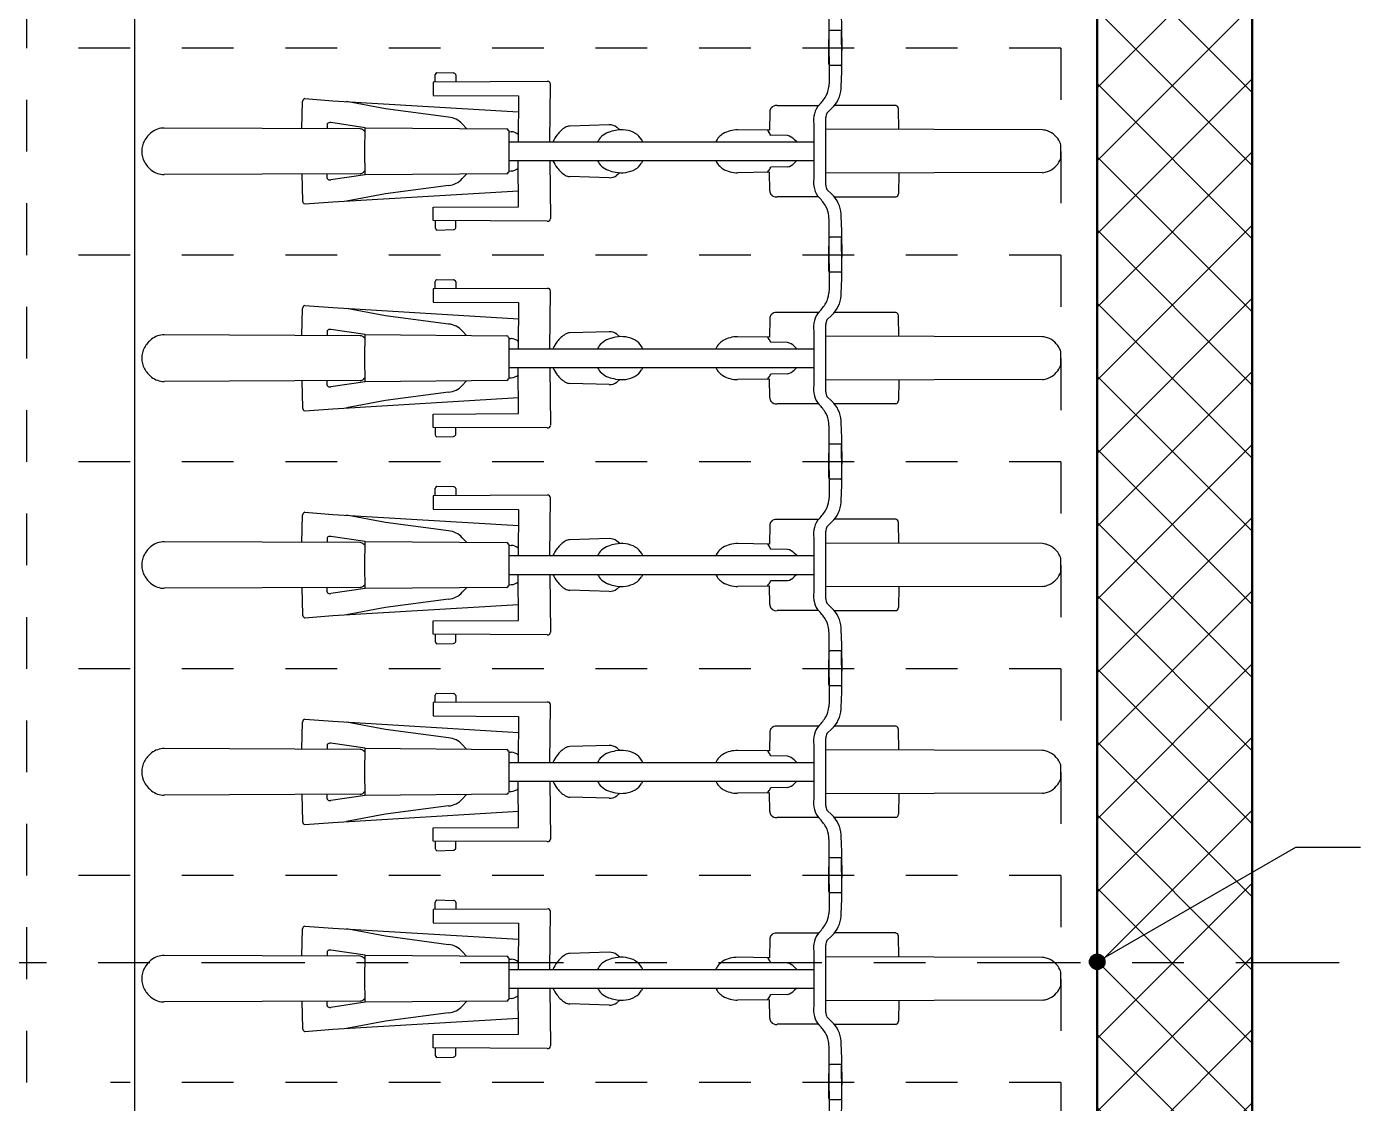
# Model space of a CAD drawing. Header units: metres. Extents: x -86 to 44, y -23 to 39.
# Drawn here: x 23.382 to 25.974, y -13.706 to -11.624 of the extents above; entities that cross this region are included whole.
import ezdxf

# ---------------------------------------------------------------- set-up
doc = ezdxf.new("R2010")
doc.units = ezdxf.units.M
doc.linetypes.add('_Rasterlinie_', pattern=[0.375, 0.2, -0.05, 0.075, -0.05])
doc.linetypes.add('_Verdeckte Linien_', pattern=[0.15, 0.1, -0.05])
for name, color, linetype, lineweight in [('A-____-____-DIMS', 7, 'Continuous', 5), ('A-____-____-DIMS-50', 7, 'Continuous', 5), ('A-DETL-GENF-HDLN', 7, '_Verdeckte Linien_', 9), ('A-DETL-GENF-OTLN', 7, 'Continuous', 9), ('A-WALL-____-MCUT', 7, 'Continuous', 35), ('A-WALL-____-PATT', 7, 'Continuous', 35), ('C-PRKG-____-OTLN', 7, 'Continuous', 9), ('G-____-____-DIMS', 7, 'Continuous', 5), ('S-GRID-____-OTLN', 7, 'Continuous', 5)]:
    doc.layers.add(name, color=color, linetype=linetype, lineweight=lineweight)
doc.styles.add('Arial_1', font='arial.ttf', dxfattribs={"height": 0.1})
doc.dimstyles.new('SUB_Rohbau_fein_7', dxfattribs={"dimscale": 0.3048, "dimtxt": 0.102026, "dimasz": 0.246063, "dimexe": 0.164042, "dimexo": 0.0625, "dimgap": 0.123031, "dimtad": 1, "dimrnd": 0.005, "dimzin": 0, "dimdsep": 46, "dimtxsty": 'Arial_1', "dimblk1": 'OBLIQUE', "dimblk2": 'OBLIQUE', "dimsah": 1, "dimcen": 0.09, "dimazin": 0, "dimtfac": 1, "dimtdec": 4, "dimtix": 1, "dimtmove": 0, "dimatfit": 3, "dimfxl": 0.164042, "dimfxlon": 1, "dimtvp": 1, "dimtfill": 1, "dimtolj": 1, "dimtzin": 0, "dimarcsym": 2})

# ---------------------------------------------------------------- blocks, each defined once
blk = doc.blocks.new('Fahrradstellplatz - Fahrradstellplatz-23804821--01_UG_OK_FFB_AF')
at = {"layer": 'A-DETL-GENF-HDLN', "color": 253, "true_color": 0x999999}
for p, q in [((3.2, 2), (3.6, 2)), ((3.6, 2), (4, 2)), ((3.6, 0), (3.6, 2)), ((3.6, 0), (3.6, 2)), ((4, 2), (4.4, 2)), ((4, 0), (4, 2)), ((4, 0), (4, 2)), ((4.4, 2), (4.8, 2)), ((4.4, 0), (4.4, 2)), ((4.4, 0), (4.4, 2)), ((4.8, 2), (5.2, 2)), ((4.8, 0), (4.8, 2)), ((4.8, 0), (4.8, 2)), ((5.2, 2), (5.6, 2)), ((5.2, 0), (5.2, 2)), ((5.2, 0), (5.2, 2)), ((5.6, 2), (6, 2)), ((5.6, 0), (5.6, 2)), ((5.6, 0), (5.6, 2)), ((3.6, 0), (3.2, 0)), ((4, 0), (3.6, 0)), ((4.4, 0), (4, 0)), ((4.8, 0), (4.4, 0)), ((5.2, 0), (4.8, 0)), ((5.6, 0), (5.2, 0)), ((6, 0), (5.6, 0))]:
    blk.add_line(p, q, dxfattribs=at)
at = {"layer": 'A-DETL-GENF-OTLN', "color": 253, "true_color": 0x999999}
for p, q in [((3.7573, 1.3551), (3.7556, 1.7345)), ((3.8439, 1.3551), (3.8456, 1.7345)), ((4.1573, 1.3551), (4.1556, 1.7345)), ((4.2439, 1.3551), (4.2456, 1.7345)), ((4.5573, 1.3551), (4.5556, 1.7345)), ((4.6439, 1.3551), (4.6456, 1.7345)), ((4.9573, 1.3551), (4.9556, 1.7345)), ((5.0439, 1.3551), (5.0456, 1.7345)), ((5.3573, 1.3551), (5.3556, 1.7345)), ((5.4439, 1.3551), (5.4456, 1.7345)), ((3.6987, 1.4626), (3.7028, 1.408)), ((3.7568, 1.4679), (3.7043, 1.4669)), ((3.8444, 1.4679), (3.8969, 1.4669)), ((3.9025, 1.4626), (3.8984, 1.408)), ((4.0987, 1.4626), (4.1028, 1.408)), ((4.1568, 1.4679), (4.1043, 1.4669)), ((4.2444, 1.4679), (4.2969, 1.4669)), ((4.3025, 1.4626), (4.2984, 1.408)), ((4.4987, 1.4626), (4.5028, 1.408)), ((4.5568, 1.4679), (4.5043, 1.4669)), ((4.6444, 1.4679), (4.6969, 1.4669)), ((4.7025, 1.4626), (4.6984, 1.408)), ((4.8987, 1.4626), (4.9028, 1.408)), ((4.9568, 1.4679), (4.9043, 1.4669)), ((5.0444, 1.4679), (5.0969, 1.4669)), ((5.1025, 1.4626), (5.0984, 1.408)), ((5.2987, 1.4626), (5.3028, 1.408)), ((5.3568, 1.4679), (5.3043, 1.4669)), ((5.4444, 1.4679), (5.4969, 1.4669)), ((5.5025, 1.4626), (5.4984, 1.408)), ((3.7028, 1.408), (3.7243, 1.0493)), ((3.755, 1.3458), (3.7452, 1.4123)), ((3.7486, 1.4194), (3.757, 1.4194)), ((3.8526, 1.4194), (3.8442, 1.4194)), ((3.8462, 1.3458), (3.856, 1.4123)), ((3.8984, 1.408), (3.8769, 1.0493)), ((4.1028, 1.408), (4.1243, 1.0493)), ((4.155, 1.3458), (4.1452, 1.4123)), ((4.1486, 1.4194), (4.157, 1.4194)), ((4.2526, 1.4194), (4.2442, 1.4194)), ((4.2462, 1.3458), (4.256, 1.4123)), ((4.2984, 1.408), (4.2769, 1.0493)), ((4.5028, 1.408), (4.5243, 1.0493)), ((4.555, 1.3458), (4.5452, 1.4123)), ((4.5486, 1.4194), (4.557, 1.4194)), ((4.6526, 1.4194), (4.6442, 1.4194)), ((4.6462, 1.3458), (4.656, 1.4123)), ((4.6984, 1.408), (4.6769, 1.0493)), ((4.9028, 1.408), (4.9243, 1.0493)), ((4.955, 1.3458), (4.9452, 1.4123)), ((4.9486, 1.4194), (4.957, 1.4194)), ((5.0526, 1.4194), (5.0442, 1.4194)), ((5.0462, 1.3458), (5.056, 1.4123)), ((5.0984, 1.408), (5.0769, 1.0493)), ((5.3028, 1.408), (5.3243, 1.0493)), ((5.355, 1.3458), (5.3452, 1.4123)), ((5.3486, 1.4194), (5.357, 1.4194)), ((5.4526, 1.4194), (5.4442, 1.4194)), ((5.4462, 1.3458), (5.456, 1.4123)), ((5.4984, 1.408), (5.4769, 1.0493)), ((3.7186, 1.3065), (3.7044, 1.3816)), ((3.8826, 1.3065), (3.8968, 1.3816)), ((4.1186, 1.3065), (4.1044, 1.3816)), ((4.2826, 1.3065), (4.2968, 1.3816)), ((4.5186, 1.3065), (4.5044, 1.3816)), ((4.6826, 1.3065), (4.6968, 1.3816)), ((4.9186, 1.3065), (4.9044, 1.3816)), ((5.0826, 1.3065), (5.0968, 1.3816)), ((5.3186, 1.3065), (5.3044, 1.3816)), ((5.4826, 1.3065), (5.4968, 1.3816)), ((3.7623, 1.3459), (3.76, 1.3486)), ((3.8389, 1.3459), (3.8411, 1.3486)), ((4.1623, 1.3459), (4.16, 1.3486)), ((4.2389, 1.3459), (4.2411, 1.3486)), ((4.5623, 1.3459), (4.56, 1.3486)), ((4.6389, 1.3459), (4.6411, 1.3486)), ((4.9623, 1.3459), (4.96, 1.3486)), ((5.0389, 1.3459), (5.0411, 1.3486)), ((5.3623, 1.3459), (5.36, 1.3486)), ((5.4389, 1.3459), (5.4411, 1.3486)), ((3.755, 1.3458), (3.8006, 1.3465)), ((3.7573, 1.0716), (3.755, 1.3458)), ((3.8006, 1.3465), (3.8462, 1.3458)), ((3.8462, 1.3458), (3.8439, 1.0716)), ((4.155, 1.3458), (4.2006, 1.3465)), ((4.1573, 1.0716), (4.155, 1.3458)), ((4.2006, 1.3465), (4.2462, 1.3458)), ((4.2462, 1.3458), (4.2439, 1.0716)), ((4.555, 1.3458), (4.6006, 1.3465)), ((4.5573, 1.0716), (4.555, 1.3458)), ((4.6006, 1.3465), (4.6462, 1.3458)), ((4.6462, 1.3458), (4.6439, 1.0716)), ((4.955, 1.3458), (5.0006, 1.3465)), ((4.9573, 1.0716), (4.955, 1.3458)), ((5.0006, 1.3465), (5.0462, 1.3458)), ((5.0462, 1.3458), (5.0439, 1.0716)), ((5.355, 1.3458), (5.4006, 1.3465)), ((5.3573, 1.0716), (5.355, 1.3458)), ((5.4006, 1.3465), (5.4462, 1.3458)), ((5.4462, 1.3458), (5.4439, 1.0716)), ((3.7347, 1.1845), (3.7186, 1.3065)), ((3.8664, 1.1845), (3.8826, 1.3065)), ((4.1347, 1.1845), (4.1186, 1.3065)), ((4.2664, 1.1845), (4.2826, 1.3065)), ((4.5347, 1.1845), (4.5186, 1.3065)), ((4.6664, 1.1845), (4.6826, 1.3065)), ((4.9347, 1.1845), (4.9186, 1.3065)), ((5.0664, 1.1845), (5.0826, 1.3065)), ((5.3347, 1.1845), (5.3186, 1.3065)), ((5.4664, 1.1845), (5.4826, 1.3065)), ((3.6482, 1.2074), (3.6491, 1.1747)), ((3.6666, 1.2102), (3.6523, 1.21)), ((3.6658, 0.9937), (3.6667, 1.2142)), ((3.6667, 1.2142), (3.6925, 1.2142)), ((3.6925, 1.2142), (3.6933, 1.049)), ((3.9087, 1.2142), (3.9079, 1.049)), ((3.9345, 1.2142), (3.9087, 1.2142)), ((3.9354, 0.9937), (3.9345, 1.2142)), ((3.9345, 1.2102), (3.9489, 1.21)), ((3.953, 1.2074), (3.9521, 1.1747)), ((4.0482, 1.2074), (4.0491, 1.1747)), ((4.0666, 1.2102), (4.0523, 1.21)), ((4.0658, 0.9937), (4.0667, 1.2142)), ((4.0667, 1.2142), (4.0925, 1.2142)), ((4.0925, 1.2142), (4.0933, 1.049)), ((4.3087, 1.2142), (4.3079, 1.049)), ((4.3345, 1.2142), (4.3087, 1.2142)), ((4.3354, 0.9937), (4.3345, 1.2142)), ((4.3345, 1.2102), (4.3489, 1.21)), ((4.353, 1.2074), (4.3521, 1.1747)), ((4.4482, 1.2074), (4.4491, 1.1747)), ((4.4666, 1.2102), (4.4523, 1.21)), ((4.4658, 0.9937), (4.4667, 1.2142)), ((4.4667, 1.2142), (4.4925, 1.2142)), ((4.4925, 1.2142), (4.4933, 1.049)), ((4.7087, 1.2142), (4.7079, 1.049)), ((4.7345, 1.2142), (4.7087, 1.2142)), ((4.7354, 0.9937), (4.7345, 1.2142)), ((4.7345, 1.2102), (4.7489, 1.21)), ((4.753, 1.2074), (4.7521, 1.1747)), ((4.8482, 1.2074), (4.8491, 1.1747)), ((4.8666, 1.2102), (4.8523, 1.21)), ((4.8658, 0.9937), (4.8667, 1.2142)), ((4.8667, 1.2142), (4.8925, 1.2142)), ((4.8925, 1.2142), (4.8933, 1.049)), ((5.1087, 1.2142), (5.1079, 1.049)), ((5.1345, 1.2142), (5.1087, 1.2142)), ((5.1354, 0.9937), (5.1345, 1.2142)), ((5.1345, 1.2102), (5.1489, 1.21)), ((5.153, 1.2074), (5.1521, 1.1747)), ((5.2482, 1.2074), (5.2491, 1.1747)), ((5.2666, 1.2102), (5.2523, 1.21)), ((5.2658, 0.9937), (5.2667, 1.2142)), ((5.2667, 1.2142), (5.2925, 1.2142)), ((5.2925, 1.2142), (5.2933, 1.049)), ((5.5087, 1.2142), (5.5079, 1.049)), ((5.5345, 1.2142), (5.5087, 1.2142)), ((5.5354, 0.9937), (5.5345, 1.2142)), ((5.5345, 1.2102), (5.5489, 1.21)), ((5.553, 1.2074), (5.5521, 1.1747)), ((3.6529, 1.1705), (3.6665, 1.1702)), ((3.9483, 1.1705), (3.9347, 1.1702)), ((4.0529, 1.1705), (4.0665, 1.1702)), ((4.3483, 1.1705), (4.3347, 1.1702)), ((4.4529, 1.1705), (4.4665, 1.1702)), ((4.7483, 1.1705), (4.7347, 1.1702)), ((4.8529, 1.1705), (4.8665, 1.1702)), ((5.1483, 1.1705), (5.1347, 1.1702)), ((5.2529, 1.1705), (5.2665, 1.1702)), ((5.5483, 1.1705), (5.5347, 1.1702)), ((3.7567, 1.1498), (3.7478, 1.1579)), ((3.8445, 1.1498), (3.8534, 1.1579)), ((4.1567, 1.1498), (4.1478, 1.1579)), ((4.2445, 1.1498), (4.2534, 1.1579)), ((4.5567, 1.1498), (4.5478, 1.1579)), ((4.6445, 1.1498), (4.6534, 1.1579)), ((4.9567, 1.1498), (4.9478, 1.1579)), ((5.0445, 1.1498), (5.0534, 1.1579)), ((5.3567, 1.1498), (5.3478, 1.1579)), ((5.4445, 1.1498), (5.4534, 1.1579)), ((3.7604, 1.0681), (3.7621, 1.0675)), ((3.7621, 1.0675), (3.8006, 1.0674)), ((3.7624, 1.0675), (3.7627, 1.0634)), ((3.7825, 1.0675), (3.7825, 0.478)), ((3.8006, 1.0674), (3.8391, 1.0675)), ((3.8187, 1.0675), (3.8187, 0.478)), ((3.8387, 1.0675), (3.8385, 1.0634)), ((3.8391, 1.0675), (3.8408, 1.0681)), ((4.1604, 1.0681), (4.1621, 1.0675)), ((4.1621, 1.0675), (4.2006, 1.0674)), ((4.1624, 1.0675), (4.1627, 1.0634)), ((4.1825, 1.0675), (4.1825, 0.478)), ((4.2006, 1.0674), (4.2391, 1.0675)), ((4.2187, 1.0675), (4.2187, 0.478)), ((4.2387, 1.0675), (4.2385, 1.0634)), ((4.2391, 1.0675), (4.2408, 1.0681)), ((4.5604, 1.0681), (4.5621, 1.0675)), ((4.5621, 1.0675), (4.6006, 1.0674)), ((4.5624, 1.0675), (4.5627, 1.0634)), ((4.5825, 1.0675), (4.5825, 0.478)), ((4.6006, 1.0674), (4.6391, 1.0675)), ((4.6187, 1.0675), (4.6187, 0.478)), ((4.6387, 1.0675), (4.6385, 1.0634)), ((4.6391, 1.0675), (4.6408, 1.0681)), ((4.9604, 1.0681), (4.9621, 1.0675)), ((4.9621, 1.0675), (5.0006, 1.0674)), ((4.9624, 1.0675), (4.9627, 1.0634)), ((4.9825, 1.0675), (4.9825, 0.478)), ((5.0006, 1.0674), (5.0391, 1.0675)), ((5.0187, 1.0675), (5.0187, 0.478)), ((5.0387, 1.0675), (5.0385, 1.0634)), ((5.0391, 1.0675), (5.0408, 1.0681)), ((5.3604, 1.0681), (5.3621, 1.0675)), ((5.3621, 1.0675), (5.4006, 1.0674)), ((5.3624, 1.0675), (5.3627, 1.0634)), ((5.3825, 1.0675), (5.3825, 0.478)), ((5.4006, 1.0674), (5.4391, 1.0675)), ((5.4187, 1.0675), (5.4187, 0.478)), ((5.4387, 1.0675), (5.4385, 1.0634)), ((5.4391, 1.0675), (5.4408, 1.0681)), ((3.6933, 1.049), (3.7825, 1.0497)), ((3.9079, 1.049), (3.8187, 1.0497)), ((4.0933, 1.049), (4.1825, 1.0497)), ((4.3079, 1.049), (4.2187, 1.0497)), ((4.4933, 1.049), (4.5825, 1.0497)), ((4.7079, 1.049), (4.6187, 1.0497)), ((4.8933, 1.049), (4.9825, 1.0497)), ((5.1079, 1.049), (5.0187, 1.0497)), ((5.2933, 1.049), (5.3825, 1.0497)), ((5.5079, 1.049), (5.4187, 1.0497)), ((3.7825, 0.9883), (3.6707, 0.9872)), ((3.8187, 0.9883), (3.9305, 0.9872)), ((4.1825, 0.9883), (4.0707, 0.9872)), ((4.2187, 0.9883), (4.3305, 0.9872)), ((4.5825, 0.9883), (4.4707, 0.9872)), ((4.6187, 0.9883), (4.7305, 0.9872)), ((4.9825, 0.9883), (4.8707, 0.9872)), ((5.0187, 0.9883), (5.1305, 0.9872)), ((5.3825, 0.9883), (5.2707, 0.9872)), ((5.4187, 0.9883), (5.5305, 0.9872)), ((3.7495, 0.8735), (3.7517, 0.95)), ((3.8517, 0.8735), (3.8495, 0.95)), ((4.1495, 0.8735), (4.1517, 0.95)), ((4.2517, 0.8735), (4.2495, 0.95)), ((4.5495, 0.8735), (4.5517, 0.95)), ((4.6517, 0.8735), (4.6495, 0.95)), ((4.9495, 0.8735), (4.9517, 0.95)), ((5.0517, 0.8735), (5.0495, 0.95)), ((5.3495, 0.8735), (5.3517, 0.95)), ((5.4517, 0.8735), (5.4495, 0.95)), ((3.7591, 0.8532), (3.7542, 0.8592)), ((3.8421, 0.8532), (3.847, 0.8592)), ((4.1591, 0.8532), (4.1542, 0.8592)), ((4.2421, 0.8532), (4.247, 0.8592)), ((4.5591, 0.8532), (4.5542, 0.8592)), ((4.6421, 0.8532), (4.647, 0.8592)), ((4.9591, 0.8532), (4.9542, 0.8592)), ((5.0421, 0.8532), (5.047, 0.8592)), ((5.3591, 0.8532), (5.3542, 0.8592)), ((5.4421, 0.8532), (5.447, 0.8592)), ((3.7825, 0.809), (3.7779, 0.8114)), ((3.8187, 0.809), (3.8233, 0.8114)), ((4.1825, 0.809), (4.1779, 0.8114)), ((4.2187, 0.809), (4.2233, 0.8114)), ((4.5825, 0.809), (4.5779, 0.8114)), ((4.6187, 0.809), (4.6233, 0.8114)), ((4.9825, 0.809), (4.9779, 0.8114)), ((5.0187, 0.809), (5.0233, 0.8114)), ((5.3825, 0.809), (5.3779, 0.8114)), ((5.4187, 0.809), (5.4233, 0.8114)), ((3.76, 0.564), (3.7592, 0.6253)), ((3.8412, 0.564), (3.842, 0.6253)), ((4.16, 0.564), (4.1592, 0.6253)), ((4.2412, 0.564), (4.242, 0.6253)), ((4.56, 0.564), (4.5592, 0.6253)), ((4.6412, 0.564), (4.642, 0.6253)), ((4.96, 0.564), (4.9592, 0.6253)), ((5.0412, 0.564), (5.042, 0.6253)), ((5.36, 0.564), (5.3592, 0.6253)), ((5.4412, 0.564), (5.442, 0.6253)), ((3.7124, 0.469), (3.7124, 0.5492)), ((3.7242, 0.5633), (3.76, 0.564)), ((3.7599, 0.5677), (3.7626, 0.5655)), ((3.7703, 0.5287), (3.7697, 0.5614)), ((3.8309, 0.5287), (3.8315, 0.5614)), ((3.8413, 0.5677), (3.8386, 0.5655)), ((3.877, 0.5633), (3.8412, 0.564)), ((3.8888, 0.469), (3.8888, 0.5492)), ((4.1124, 0.469), (4.1124, 0.5492)), ((4.1242, 0.5633), (4.16, 0.564)), ((4.1599, 0.5677), (4.1626, 0.5655)), ((4.1703, 0.5287), (4.1697, 0.5614)), ((4.2309, 0.5287), (4.2315, 0.5614)), ((4.2413, 0.5677), (4.2386, 0.5655)), ((4.277, 0.5633), (4.2412, 0.564)), ((4.2888, 0.469), (4.2888, 0.5492)), ((4.5124, 0.469), (4.5124, 0.5492)), ((4.5242, 0.5633), (4.56, 0.564)), ((4.5599, 0.5677), (4.5626, 0.5655)), ((4.5703, 0.5287), (4.5697, 0.5614)), ((4.6309, 0.5287), (4.6315, 0.5614)), ((4.6413, 0.5677), (4.6386, 0.5655)), ((4.677, 0.5633), (4.6412, 0.564)), ((4.6888, 0.469), (4.6888, 0.5492)), ((4.9124, 0.469), (4.9124, 0.5492)), ((4.9242, 0.5633), (4.96, 0.564)), ((4.9599, 0.5677), (4.9626, 0.5655)), ((4.9703, 0.5287), (4.9697, 0.5614)), ((5.0309, 0.5287), (5.0315, 0.5614)), ((5.0413, 0.5677), (5.0386, 0.5655)), ((5.077, 0.5633), (5.0412, 0.564)), ((5.0888, 0.469), (5.0888, 0.5492)), ((5.3124, 0.469), (5.3124, 0.5492)), ((5.3242, 0.5633), (5.36, 0.564)), ((5.3599, 0.5677), (5.3626, 0.5655)), ((5.3703, 0.5287), (5.3697, 0.5614)), ((5.4309, 0.5287), (5.4315, 0.5614)), ((5.4413, 0.5677), (5.4386, 0.5655)), ((5.477, 0.5633), (5.4412, 0.564)), ((5.4888, 0.469), (5.4888, 0.5492)), ((3.7825, 0.5111), (3.7776, 0.516)), ((3.8187, 0.5111), (3.8236, 0.516)), ((4.1825, 0.5111), (4.1776, 0.516)), ((4.2187, 0.5111), (4.2236, 0.516)), ((4.5825, 0.5111), (4.5776, 0.516)), ((4.6187, 0.5111), (4.6236, 0.516)), ((4.9825, 0.5111), (4.9776, 0.516)), ((5.0187, 0.5111), (5.0236, 0.516)), ((5.3825, 0.5111), (5.3776, 0.516)), ((5.4187, 0.5111), (5.4236, 0.516)), ((3.8006, 0.4779), (3.7482, 0.4781)), ((3.853, 0.4781), (3.8006, 0.4779)), ((4.2006, 0.4779), (4.1482, 0.4781)), ((4.253, 0.4781), (4.2006, 0.4779)), ((4.6006, 0.4779), (4.5482, 0.4781)), ((4.653, 0.4781), (4.6006, 0.4779)), ((5.0006, 0.4779), (4.9482, 0.4781)), ((5.053, 0.4781), (5.0006, 0.4779)), ((5.4006, 0.4779), (5.3482, 0.4781)), ((5.453, 0.4781), (5.4006, 0.4779)), ((3.6317, 0.4488), (3.5358, 0.4486)), ((3.5667, 0.4263), (3.5667, 0.4463)), ((3.5695, 0.4488), (3.6654, 0.4486)), ((3.6345, 0.4263), (3.6345, 0.4463)), ((3.6654, 0.4486), (3.6751, 0.4491)), ((3.7266, 0.4527), (3.7174, 0.443)), ((3.7354, 0.4549), (3.8006, 0.4547)), ((3.7593, 0.0357), (3.7581, 0.4548)), ((3.8006, 0.4547), (3.8658, 0.4549)), ((3.8419, 0.0357), (3.8431, 0.4548)), ((3.8746, 0.4527), (3.8838, 0.443)), ((3.9358, 0.4486), (3.9261, 0.4491)), ((4.0317, 0.4488), (3.9358, 0.4486)), ((3.9667, 0.4263), (3.9667, 0.4463)), ((3.9695, 0.4488), (4.0654, 0.4486)), ((4.0345, 0.4263), (4.0345, 0.4463)), ((4.0654, 0.4486), (4.0751, 0.4491)), ((4.1266, 0.4527), (4.1174, 0.443)), ((4.1354, 0.4549), (4.2006, 0.4547)), ((4.1593, 0.0357), (4.1581, 0.4548)), ((4.2006, 0.4547), (4.2658, 0.4549)), ((4.2419, 0.0357), (4.2431, 0.4548)), ((4.2746, 0.4527), (4.2838, 0.443)), ((4.3358, 0.4486), (4.3261, 0.4491)), ((4.4317, 0.4488), (4.3358, 0.4486)), ((4.3667, 0.4263), (4.3667, 0.4463)), ((4.3695, 0.4488), (4.4654, 0.4486)), ((4.4345, 0.4263), (4.4345, 0.4463)), ((4.4654, 0.4486), (4.4751, 0.4491)), ((4.5266, 0.4527), (4.5174, 0.443)), ((4.5354, 0.4549), (4.6006, 0.4547)), ((4.5593, 0.0357), (4.5581, 0.4548)), ((4.6006, 0.4547), (4.6658, 0.4549)), ((4.6419, 0.0357), (4.6431, 0.4548)), ((4.6746, 0.4527), (4.6838, 0.443)), ((4.7358, 0.4486), (4.7261, 0.4491)), ((4.8317, 0.4488), (4.7358, 0.4486)), ((4.7667, 0.4263), (4.7667, 0.4463)), ((4.7695, 0.4488), (4.8654, 0.4486)), ((4.8345, 0.4263), (4.8345, 0.4463)), ((4.8654, 0.4486), (4.8751, 0.4491)), ((4.9266, 0.4527), (4.9174, 0.443)), ((4.9354, 0.4549), (5.0006, 0.4547)), ((4.9593, 0.0357), (4.9581, 0.4548)), ((5.0006, 0.4547), (5.0658, 0.4549)), ((5.0419, 0.0357), (5.0431, 0.4548)), ((5.0746, 0.4527), (5.0838, 0.443)), ((5.1358, 0.4486), (5.1261, 0.4491)), ((5.2317, 0.4488), (5.1358, 0.4486)), ((5.1667, 0.4263), (5.1667, 0.4463)), ((5.1695, 0.4488), (5.2654, 0.4486)), ((5.2345, 0.4263), (5.2345, 0.4463)), ((5.2654, 0.4486), (5.2751, 0.4491)), ((5.3266, 0.4527), (5.3174, 0.443)), ((5.3354, 0.4549), (5.4006, 0.4547)), ((5.3593, 0.0357), (5.3581, 0.4548)), ((5.4006, 0.4547), (5.4658, 0.4549)), ((5.4419, 0.0357), (5.4431, 0.4548)), ((5.4746, 0.4527), (5.4838, 0.443)), ((5.5358, 0.4486), (5.5261, 0.4491)), ((5.6317, 0.4488), (5.5358, 0.4486)), ((5.5667, 0.4263), (5.5667, 0.4463)), ((5.5695, 0.4488), (5.6654, 0.4486)), ((5.6345, 0.4263), (5.6345, 0.4463)), ((3.6202, 0.4238), (3.5698, 0.4242)), ((3.581, 0.4238), (3.6314, 0.4242)), ((3.7122, 0.3193), (3.7122, 0.4382)), ((3.889, 0.3193), (3.889, 0.4382)), ((4.0202, 0.4238), (3.9698, 0.4242)), ((3.981, 0.4238), (4.0314, 0.4242)), ((4.1122, 0.3193), (4.1122, 0.4382)), ((4.289, 0.3193), (4.289, 0.4382)), ((4.4202, 0.4238), (4.3698, 0.4242)), ((4.381, 0.4238), (4.4314, 0.4242)), ((4.5122, 0.3193), (4.5122, 0.4382)), ((4.689, 0.3193), (4.689, 0.4382)), ((4.8202, 0.4238), (4.7698, 0.4242)), ((4.781, 0.4238), (4.8314, 0.4242)), ((4.9122, 0.3193), (4.9122, 0.4382)), ((5.089, 0.3193), (5.089, 0.4382)), ((5.2202, 0.4238), (5.1698, 0.4242)), ((5.181, 0.4238), (5.2314, 0.4242)), ((5.3122, 0.3193), (5.3122, 0.4382)), ((5.489, 0.3193), (5.489, 0.4382)), ((5.6202, 0.4238), (5.5698, 0.4242)), ((5.581, 0.4238), (5.6314, 0.4242)), ((3.7585, 0.3133), (3.7186, 0.3144)), ((3.8427, 0.3133), (3.8826, 0.3144)), ((4.1585, 0.3133), (4.1186, 0.3144)), ((4.2427, 0.3133), (4.2826, 0.3144)), ((4.5585, 0.3133), (4.5186, 0.3144)), ((4.6427, 0.3133), (4.6826, 0.3144)), ((4.9585, 0.3133), (4.9186, 0.3144)), ((5.0427, 0.3133), (5.0826, 0.3144)), ((5.3585, 0.3133), (5.3186, 0.3144)), ((5.4427, 0.3133), (5.4826, 0.3144)), ((3.7931, 0), (3.8006, 0)), ((3.8006, 0), (3.8081, 0)), ((4.1931, 0), (4.2006, 0)), ((4.2006, 0), (4.2081, 0)), ((4.5931, 0), (4.6006, 0)), ((4.6006, 0), (4.6081, 0)), ((4.9931, 0), (5.0006, 0)), ((5.0006, 0), (5.0081, 0)), ((5.3931, 0), (5.4006, 0)), ((5.4006, 0), (5.4081, 0))]:
    blk.add_line(p, q, dxfattribs=at)
for centre, radius, start, end in [((3.8058, 1.7256), 0.0534, 118.8234, 141.5969), ((3.8007, 1.7348), 0.0429, 90.2027, 118.8234), ((3.8004, 1.7348), 0.0429, 61.1766, 89.7973), ((3.7954, 1.7256), 0.0534, 38.4031, 61.1766), ((4.2058, 1.7256), 0.0534, 118.8234, 141.5969), ((4.2007, 1.7348), 0.0429, 90.2027, 118.8234), ((4.2004, 1.7348), 0.0429, 61.1766, 89.7973), ((4.1954, 1.7256), 0.0534, 38.4031, 61.1766), ((4.6058, 1.7256), 0.0534, 118.8234, 141.5969), ((4.6007, 1.7348), 0.0429, 90.2027, 118.8234), ((4.6004, 1.7348), 0.0429, 61.1766, 89.7973), ((4.5954, 1.7256), 0.0534, 38.4031, 61.1766), ((5.0058, 1.7256), 0.0534, 118.8234, 141.5969), ((5.0007, 1.7348), 0.0429, 90.2027, 118.8234), ((5.0004, 1.7348), 0.0429, 61.1766, 89.7973), ((4.9954, 1.7256), 0.0534, 38.4031, 61.1766), ((5.4058, 1.7256), 0.0534, 118.8234, 141.5969), ((5.4007, 1.7348), 0.0429, 90.2027, 118.8234), ((5.4004, 1.7348), 0.0429, 61.1766, 89.7973), ((5.3954, 1.7256), 0.0534, 38.4031, 61.1766), ((3.7944, 1.7346), 0.0388, 141.5969, 180.2571), ((3.8068, 1.7346), 0.0388, 359.7429, 38.4031), ((4.1944, 1.7346), 0.0388, 141.5969, 180.2571), ((4.2068, 1.7346), 0.0388, 359.7429, 38.4031), ((4.5944, 1.7346), 0.0388, 141.5969, 180.2571), ((4.6068, 1.7346), 0.0388, 359.7429, 38.4031), ((4.9944, 1.7346), 0.0388, 141.5969, 180.2571), ((5.0068, 1.7346), 0.0388, 359.7429, 38.4031), ((5.3944, 1.7346), 0.0388, 141.5969, 180.2571), ((5.4068, 1.7346), 0.0388, 359.7429, 38.4031), ((3.7045, 1.4608), 0.00606, 91.0937, 163.2001), ((3.8967, 1.4608), 0.00606, 16.7999, 88.9063), ((4.1045, 1.4608), 0.00606, 91.0937, 163.2001), ((4.2967, 1.4608), 0.00606, 16.7999, 88.9063), ((4.5045, 1.4608), 0.00606, 91.0937, 163.2001), ((4.6967, 1.4608), 0.00606, 16.7999, 88.9063), ((4.9045, 1.4608), 0.00606, 91.0937, 163.2001), ((5.0967, 1.4608), 0.00606, 16.7999, 88.9063), ((5.3045, 1.4608), 0.00606, 91.0937, 163.2001), ((5.4967, 1.4608), 0.00606, 16.7999, 88.9063), ((3.7532, 1.4134), 0.00806, 139.5195, 188.3681), ((3.7486, 1.4174), 0.00199, 89.2163, 139.5195), ((3.8526, 1.4174), 0.00199, 40.4805, 90.7837), ((3.848, 1.4134), 0.00806, 351.6319, 40.4805), ((4.1532, 1.4134), 0.00806, 139.5195, 188.3681), ((4.1486, 1.4174), 0.00199, 89.2163, 139.5195), ((4.2526, 1.4174), 0.00199, 40.4805, 90.7837), ((4.248, 1.4134), 0.00806, 351.6319, 40.4805), ((4.5532, 1.4134), 0.00806, 139.5195, 188.3681), ((4.5486, 1.4174), 0.00199, 89.2163, 139.5195), ((4.6526, 1.4174), 0.00199, 40.4805, 90.7837), ((4.648, 1.4134), 0.00806, 351.6319, 40.4805), ((4.9532, 1.4134), 0.00806, 139.5195, 188.3681), ((4.9486, 1.4174), 0.00199, 89.2163, 139.5195), ((5.0526, 1.4174), 0.00199, 40.4805, 90.7837), ((5.048, 1.4134), 0.00806, 351.6319, 40.4805), ((5.3532, 1.4134), 0.00806, 139.5195, 188.3681), ((5.3486, 1.4174), 0.00199, 89.2163, 139.5195), ((5.4526, 1.4174), 0.00199, 40.4805, 90.7837), ((5.448, 1.4134), 0.00806, 351.6319, 40.4805), ((3.7689, 1.3562), 0.0117, 185.1134, 220.3907), ((3.8323, 1.3562), 0.0117, 319.6093, 354.8866), ((4.1689, 1.3562), 0.0117, 185.1134, 220.3907), ((4.2323, 1.3562), 0.0117, 319.6093, 354.8866), ((4.5689, 1.3562), 0.0117, 185.1134, 220.3907), ((4.6323, 1.3562), 0.0117, 319.6093, 354.8866), ((4.9689, 1.3562), 0.0117, 185.1134, 220.3907), ((5.0323, 1.3562), 0.0117, 319.6093, 354.8866), ((5.3689, 1.3562), 0.0117, 185.1134, 220.3907), ((5.4323, 1.3562), 0.0117, 319.6093, 354.8866), ((3.6524, 1.2054), 0.00464, 90.4692, 154.4859), ((3.9488, 1.2054), 0.00464, 25.5141, 89.5308), ((4.0524, 1.2054), 0.00464, 90.4692, 154.4859), ((4.3488, 1.2054), 0.00464, 25.5141, 89.5308), ((4.4524, 1.2054), 0.00464, 90.4692, 154.4859), ((4.7488, 1.2054), 0.00464, 25.5141, 89.5308), ((4.8524, 1.2054), 0.00464, 90.4692, 154.4859), ((5.1488, 1.2054), 0.00464, 25.5141, 89.5308), ((5.2524, 1.2054), 0.00464, 90.4692, 154.4859), ((5.5488, 1.2054), 0.00464, 25.5141, 89.5308), ((3.6535, 1.1749), 0.00438, 181.6744, 261.5061), ((3.7758, 1.1882), 0.0413, 185.2207, 227.2443), ((3.8254, 1.1882), 0.0413, 312.7557, 354.7793), ((3.9477, 1.1749), 0.00438, 278.4939, 358.3256), ((4.0535, 1.1749), 0.00438, 181.6744, 261.5061), ((4.1758, 1.1882), 0.0413, 185.2207, 227.2443), ((4.2254, 1.1882), 0.0413, 312.7557, 354.7793), ((4.3477, 1.1749), 0.00438, 278.4939, 358.3256), ((4.4535, 1.1749), 0.00438, 181.6744, 261.5061), ((4.5758, 1.1882), 0.0413, 185.2207, 227.2443), ((4.6254, 1.1882), 0.0413, 312.7557, 354.7793), ((4.7477, 1.1749), 0.00438, 278.4939, 358.3256), ((4.8535, 1.1749), 0.00438, 181.6744, 261.5061), ((4.9758, 1.1882), 0.0413, 185.2207, 227.2443), ((5.0254, 1.1882), 0.0413, 312.7557, 354.7793), ((5.1477, 1.1749), 0.00438, 278.4939, 358.3256), ((5.2535, 1.1749), 0.00438, 181.6744, 261.5061), ((5.3758, 1.1882), 0.0413, 185.2207, 227.2443), ((5.4254, 1.1882), 0.0413, 312.7557, 354.7793), ((5.5477, 1.1749), 0.00438, 278.4939, 358.3256), ((3.762, 1.0727), 0.00483, 193.2596, 250.1257), ((3.7854, 1.0646), 0.0228, 183.0499, 221.2324), ((3.8158, 1.0646), 0.0228, 318.7676, 356.9501), ((3.8392, 1.0727), 0.00483, 289.8743, 346.7404), ((4.162, 1.0727), 0.00483, 193.2596, 250.1257), ((4.1854, 1.0646), 0.0228, 183.0499, 221.2324), ((4.2158, 1.0646), 0.0228, 318.7676, 356.9501), ((4.2392, 1.0727), 0.00483, 289.8743, 346.7404), ((4.562, 1.0727), 0.00483, 193.2596, 250.1257), ((4.5854, 1.0646), 0.0228, 183.0499, 221.2324), ((4.6158, 1.0646), 0.0228, 318.7676, 356.9501), ((4.6392, 1.0727), 0.00483, 289.8743, 346.7404), ((4.962, 1.0727), 0.00483, 193.2596, 250.1257), ((4.9854, 1.0646), 0.0228, 183.0499, 221.2324), ((5.0158, 1.0646), 0.0228, 318.7676, 356.9501), ((5.0392, 1.0727), 0.00483, 289.8743, 346.7404), ((5.362, 1.0727), 0.00483, 193.2596, 250.1257), ((5.3854, 1.0646), 0.0228, 183.0499, 221.2324), ((5.4158, 1.0646), 0.0228, 318.7676, 356.9501), ((5.4392, 1.0727), 0.00483, 289.8743, 346.7404), ((3.6706, 0.9923), 0.00508, 164.2179, 270.5532), ((3.9305, 0.9923), 0.00508, 269.4468, 15.7821), ((4.0706, 0.9923), 0.00508, 164.2179, 270.5532), ((4.3305, 0.9923), 0.00508, 269.4468, 15.7821), ((4.4706, 0.9923), 0.00508, 164.2179, 270.5532), ((4.7305, 0.9923), 0.00508, 269.4468, 15.7821), ((4.8706, 0.9923), 0.00508, 164.2179, 270.5532), ((5.1305, 0.9923), 0.00508, 269.4468, 15.7821), ((5.2706, 0.9923), 0.00508, 164.2179, 270.5532), ((5.5305, 0.9923), 0.00508, 269.4468, 15.7821), ((3.8028, 0.9281), 0.0574, 126.5019, 147.5068), ((3.8288, 0.893), 0.1011, 117.2613, 126.5019), ((3.7724, 0.893), 0.1011, 53.4981, 62.7387), ((3.7984, 0.9281), 0.0574, 32.4932, 53.4981), ((4.2028, 0.9281), 0.0574, 126.5019, 147.5068), ((4.2288, 0.893), 0.1011, 117.2613, 126.5019), ((4.1724, 0.893), 0.1011, 53.4981, 62.7387), ((4.1984, 0.9281), 0.0574, 32.4932, 53.4981), ((4.6028, 0.9281), 0.0574, 126.5019, 147.5068), ((4.6288, 0.893), 0.1011, 117.2613, 126.5019), ((4.5724, 0.893), 0.1011, 53.4981, 62.7387), ((4.5984, 0.9281), 0.0574, 32.4932, 53.4981), ((5.0028, 0.9281), 0.0574, 126.5019, 147.5068), ((5.0288, 0.893), 0.1011, 117.2613, 126.5019), ((4.9724, 0.893), 0.1011, 53.4981, 62.7387), ((4.9984, 0.9281), 0.0574, 32.4932, 53.4981), ((5.4028, 0.9281), 0.0574, 126.5019, 147.5068), ((5.4288, 0.893), 0.1011, 117.2613, 126.5019), ((5.3724, 0.893), 0.1011, 53.4981, 62.7387), ((5.3984, 0.9281), 0.0574, 32.4932, 53.4981), ((3.7693, 0.9495), 0.0176, 147.5068, 178.3381), ((3.8319, 0.9495), 0.0176, 1.6619, 32.4932), ((4.1693, 0.9495), 0.0176, 147.5068, 178.3381), ((4.2319, 0.9495), 0.0176, 1.6619, 32.4932), ((4.5693, 0.9495), 0.0176, 147.5068, 178.3381), ((4.6319, 0.9495), 0.0176, 1.6619, 32.4932), ((4.9693, 0.9495), 0.0176, 147.5068, 178.3381), ((5.0319, 0.9495), 0.0176, 1.6619, 32.4932), ((5.3693, 0.9495), 0.0176, 147.5068, 178.3381), ((5.4319, 0.9495), 0.0176, 1.6619, 32.4932), ((3.7986, 0.8634), 0.0367, 136.3239, 161.1879), ((3.7961, 0.8658), 0.0333, 114.1511, 136.3239), ((3.8051, 0.8658), 0.0333, 43.6761, 65.8489), ((3.8026, 0.8634), 0.0367, 18.8121, 43.6761), ((4.1986, 0.8634), 0.0367, 136.3239, 161.1879), ((4.1961, 0.8658), 0.0333, 114.1511, 136.3239), ((4.2051, 0.8658), 0.0333, 43.6761, 65.8489), ((4.2026, 0.8634), 0.0367, 18.8121, 43.6761), ((4.5986, 0.8634), 0.0367, 136.3239, 161.1879), ((4.5961, 0.8658), 0.0333, 114.1511, 136.3239), ((4.6051, 0.8658), 0.0333, 43.6761, 65.8489), ((4.6026, 0.8634), 0.0367, 18.8121, 43.6761), ((4.9986, 0.8634), 0.0367, 136.3239, 161.1879), ((4.9961, 0.8658), 0.0333, 114.1511, 136.3239), ((5.0051, 0.8658), 0.0333, 43.6761, 65.8489), ((5.0026, 0.8634), 0.0367, 18.8121, 43.6761), ((5.3986, 0.8634), 0.0367, 136.3239, 161.1879), ((5.3961, 0.8658), 0.0333, 114.1511, 136.3239), ((5.4051, 0.8658), 0.0333, 43.6761, 65.8489), ((5.4026, 0.8634), 0.0367, 18.8121, 43.6761), ((3.7712, 0.8728), 0.0217, 178.2161, 218.6857), ((3.8151, 0.8501), 0.0561, 168.5086, 208.7294), ((3.871, 0.8388), 0.1131, 161.1879, 168.5086), ((3.7861, 0.8501), 0.0561, 331.2706, 11.4914), ((3.7302, 0.8388), 0.1131, 11.4914, 18.8121), ((3.83, 0.8728), 0.0217, 321.3143, 1.7839), ((4.1712, 0.8728), 0.0217, 178.2161, 218.6857), ((4.2151, 0.8501), 0.0561, 168.5086, 208.7294), ((4.271, 0.8388), 0.1131, 161.1879, 168.5086), ((4.1861, 0.8501), 0.0561, 331.2706, 11.4914), ((4.1302, 0.8388), 0.1131, 11.4914, 18.8121), ((4.23, 0.8728), 0.0217, 321.3143, 1.7839), ((4.5712, 0.8728), 0.0217, 178.2161, 218.6857), ((4.6151, 0.8501), 0.0561, 168.5086, 208.7294), ((4.671, 0.8388), 0.1131, 161.1879, 168.5086), ((4.5861, 0.8501), 0.0561, 331.2706, 11.4914), ((4.5302, 0.8388), 0.1131, 11.4914, 18.8121), ((4.63, 0.8728), 0.0217, 321.3143, 1.7839), ((4.9712, 0.8728), 0.0217, 178.2161, 218.6857), ((5.0151, 0.8501), 0.0561, 168.5086, 208.7294), ((5.071, 0.8388), 0.1131, 161.1879, 168.5086), ((4.9861, 0.8501), 0.0561, 331.2706, 11.4914), ((4.9302, 0.8388), 0.1131, 11.4914, 18.8121), ((5.03, 0.8728), 0.0217, 321.3143, 1.7839), ((5.3712, 0.8728), 0.0217, 178.2161, 218.6857), ((5.4151, 0.8501), 0.0561, 168.5086, 208.7294), ((5.471, 0.8388), 0.1131, 161.1879, 168.5086), ((5.3861, 0.8501), 0.0561, 331.2706, 11.4914), ((5.3302, 0.8388), 0.1131, 11.4914, 18.8121), ((5.43, 0.8728), 0.0217, 321.3143, 1.7839), ((3.7914, 0.8372), 0.0291, 208.7294, 242.3562), ((3.8097, 0.8372), 0.0291, 297.6438, 331.2706), ((4.1914, 0.8372), 0.0291, 208.7294, 242.3562), ((4.2097, 0.8372), 0.0291, 297.6438, 331.2706), ((4.5914, 0.8372), 0.0291, 208.7294, 242.3562), ((4.6097, 0.8372), 0.0291, 297.6438, 331.2706), ((4.9914, 0.8372), 0.0291, 208.7294, 242.3562), ((5.0097, 0.8372), 0.0291, 297.6438, 331.2706), ((5.3914, 0.8372), 0.0291, 208.7294, 242.3562), ((5.4097, 0.8372), 0.0291, 297.6438, 331.2706), ((3.8138, 0.626), 0.0546, 149.4774, 180.6909), ((3.7952, 0.6369), 0.033, 113.0393, 149.4774), ((3.806, 0.6369), 0.033, 30.5226, 66.9607), ((3.7874, 0.626), 0.0546, 359.3091, 30.5226), ((4.2138, 0.626), 0.0546, 149.4774, 180.6909), ((4.1952, 0.6369), 0.033, 113.0393, 149.4774), ((4.206, 0.6369), 0.033, 30.5226, 66.9607), ((4.1874, 0.626), 0.0546, 359.3091, 30.5226), ((4.6138, 0.626), 0.0546, 149.4774, 180.6909), ((4.5952, 0.6369), 0.033, 113.0393, 149.4774), ((4.606, 0.6369), 0.033, 30.5226, 66.9607), ((4.5874, 0.626), 0.0546, 359.3091, 30.5226), ((5.0138, 0.626), 0.0546, 149.4774, 180.6909), ((4.9952, 0.6369), 0.033, 113.0393, 149.4774), ((5.006, 0.6369), 0.033, 30.5226, 66.9607), ((4.9874, 0.626), 0.0546, 359.3091, 30.5226), ((5.4138, 0.626), 0.0546, 149.4774, 180.6909), ((5.3952, 0.6369), 0.033, 113.0393, 149.4774), ((5.406, 0.6369), 0.033, 30.5226, 66.9607), ((5.3874, 0.626), 0.0546, 359.3091, 30.5226), ((3.7247, 0.551), 0.0125, 128.2192, 188.3038), ((3.7241, 0.5518), 0.0115, 89.7991, 128.2192), ((3.777, 0.5825), 0.0223, 229.8575, 251.052), ((3.8242, 0.5825), 0.0223, 288.948, 310.1425), ((3.8771, 0.5518), 0.0115, 51.7808, 90.2009), ((3.8765, 0.551), 0.0125, 351.6962, 51.7808), ((4.1247, 0.551), 0.0125, 128.2192, 188.3038), ((4.1241, 0.5518), 0.0115, 89.7991, 128.2192), ((4.177, 0.5825), 0.0223, 229.8575, 251.052), ((4.2242, 0.5825), 0.0223, 288.948, 310.1425), ((4.2771, 0.5518), 0.0115, 51.7808, 90.2009), ((4.2765, 0.551), 0.0125, 351.6962, 51.7808), ((4.5247, 0.551), 0.0125, 128.2192, 188.3038), ((4.5241, 0.5518), 0.0115, 89.7991, 128.2192), ((4.577, 0.5825), 0.0223, 229.8575, 251.052), ((4.6242, 0.5825), 0.0223, 288.948, 310.1425), ((4.6771, 0.5518), 0.0115, 51.7808, 90.2009), ((4.6765, 0.551), 0.0125, 351.6962, 51.7808), ((4.9247, 0.551), 0.0125, 128.2192, 188.3038), ((4.9241, 0.5518), 0.0115, 89.7991, 128.2192), ((4.977, 0.5825), 0.0223, 229.8575, 251.052), ((5.0242, 0.5825), 0.0223, 288.948, 310.1425), ((5.0771, 0.5518), 0.0115, 51.7808, 90.2009), ((5.0765, 0.551), 0.0125, 351.6962, 51.7808), ((5.3247, 0.551), 0.0125, 128.2192, 188.3038), ((5.3241, 0.5518), 0.0115, 89.7991, 128.2192), ((5.377, 0.5825), 0.0223, 229.8575, 251.052), ((5.4242, 0.5825), 0.0223, 288.948, 310.1425), ((5.4771, 0.5518), 0.0115, 51.7808, 90.2009), ((5.4765, 0.551), 0.0125, 351.6962, 51.7808), ((3.7968, 0.5354), 0.0273, 194.1816, 225.3541), ((3.8044, 0.5354), 0.0273, 314.6459, 345.8184), ((4.1968, 0.5354), 0.0273, 194.1816, 225.3541), ((4.2044, 0.5354), 0.0273, 314.6459, 345.8184), ((4.5968, 0.5354), 0.0273, 194.1816, 225.3541), ((4.6044, 0.5354), 0.0273, 314.6459, 345.8184), ((4.9968, 0.5354), 0.0273, 194.1816, 225.3541), ((5.0044, 0.5354), 0.0273, 314.6459, 345.8184), ((5.3968, 0.5354), 0.0273, 194.1816, 225.3541), ((5.4044, 0.5354), 0.0273, 314.6459, 345.8184), ((3.6519, 0.5273), 0.0839, 300.1335, 314.8059), ((3.7355, 0.4431), 0.0347, 102.9222, 134.8059), ((3.7414, 0.4178), 0.0607, 83.5208, 102.9222), ((3.8598, 0.4178), 0.0607, 77.0778, 96.4792), ((3.8656, 0.4431), 0.0347, 45.1941, 77.0778), ((3.9493, 0.5273), 0.0839, 225.1941, 239.8665), ((4.0519, 0.5273), 0.0839, 300.1335, 314.8059), ((4.1355, 0.4431), 0.0347, 102.9222, 134.8059), ((4.1414, 0.4178), 0.0607, 83.5208, 102.9222), ((4.2598, 0.4178), 0.0607, 77.0778, 96.4792), ((4.2656, 0.4431), 0.0347, 45.1941, 77.0778), ((4.3493, 0.5273), 0.0839, 225.1941, 239.8665), ((4.4519, 0.5273), 0.0839, 300.1335, 314.8059), ((4.5355, 0.4431), 0.0347, 102.9222, 134.8059), ((4.5414, 0.4178), 0.0607, 83.5208, 102.9222), ((4.6598, 0.4178), 0.0607, 77.0778, 96.4792), ((4.6656, 0.4431), 0.0347, 45.1941, 77.0778), ((4.7493, 0.5273), 0.0839, 225.1941, 239.8665), ((4.8519, 0.5273), 0.0839, 300.1335, 314.8059), ((4.9355, 0.4431), 0.0347, 102.9222, 134.8059), ((4.9414, 0.4178), 0.0607, 83.5208, 102.9222), ((5.0598, 0.4178), 0.0607, 77.0778, 96.4792), ((5.0656, 0.4431), 0.0347, 45.1941, 77.0778), ((5.1493, 0.5273), 0.0839, 225.1941, 239.8665), ((5.2519, 0.5273), 0.0839, 300.1335, 314.8059), ((5.3355, 0.4431), 0.0347, 102.9222, 134.8059), ((5.3414, 0.4178), 0.0607, 83.5208, 102.9222), ((5.4598, 0.4178), 0.0607, 77.0778, 96.4792), ((5.4656, 0.4431), 0.0347, 45.1941, 77.0778), ((5.5493, 0.5273), 0.0839, 225.1941, 239.8665), ((3.5692, 0.4463), 0.00251, 83.5873, 180), ((3.6319, 0.4463), 0.00251, 0, 96.4127), ((3.673, 0.491), 0.0419, 272.8793, 300.1335), ((3.6762, 0.482), 0.0567, 273.4273, 316.6249), ((3.7353, 0.4364), 0.0186, 89.7864, 118.0605), ((3.8659, 0.4364), 0.0186, 61.9395, 90.2136), ((3.925, 0.482), 0.0567, 223.3751, 266.5727), ((3.9282, 0.491), 0.0419, 239.8665, 267.1207), ((3.9692, 0.4463), 0.00251, 83.5873, 180), ((4.0319, 0.4463), 0.00251, 0, 96.4127), ((4.073, 0.491), 0.0419, 272.8793, 300.1335), ((4.0762, 0.482), 0.0567, 273.4273, 316.6249), ((4.1353, 0.4364), 0.0186, 89.7864, 118.0605), ((4.2659, 0.4364), 0.0186, 61.9395, 90.2136), ((4.325, 0.482), 0.0567, 223.3751, 266.5727), ((4.3282, 0.491), 0.0419, 239.8665, 267.1207), ((4.3692, 0.4463), 0.00251, 83.5873, 180), ((4.4319, 0.4463), 0.00251, 0, 96.4127), ((4.473, 0.491), 0.0419, 272.8793, 300.1335), ((4.4762, 0.482), 0.0567, 273.4273, 316.6249), ((4.5353, 0.4364), 0.0186, 89.7864, 118.0605), ((4.6659, 0.4364), 0.0186, 61.9395, 90.2136), ((4.725, 0.482), 0.0567, 223.3751, 266.5727), ((4.7282, 0.491), 0.0419, 239.8665, 267.1207), ((4.7692, 0.4463), 0.00251, 83.5873, 180), ((4.8319, 0.4463), 0.00251, 0, 96.4127), ((4.873, 0.491), 0.0419, 272.8793, 300.1335), ((4.8762, 0.482), 0.0567, 273.4273, 316.6249), ((4.9353, 0.4364), 0.0186, 89.7864, 118.0605), ((5.0659, 0.4364), 0.0186, 61.9395, 90.2136), ((5.125, 0.482), 0.0567, 223.3751, 266.5727), ((5.1282, 0.491), 0.0419, 239.8665, 267.1207), ((5.1692, 0.4463), 0.00251, 83.5873, 180), ((5.2319, 0.4463), 0.00251, 0, 96.4127), ((5.273, 0.491), 0.0419, 272.8793, 300.1335), ((5.2762, 0.482), 0.0567, 273.4273, 316.6249), ((5.3353, 0.4364), 0.0186, 89.7864, 118.0605), ((5.4659, 0.4364), 0.0186, 61.9395, 90.2136), ((5.525, 0.482), 0.0567, 223.3751, 266.5727), ((5.5282, 0.491), 0.0419, 239.8665, 267.1207), ((5.5692, 0.4463), 0.00251, 83.5873, 180), ((5.6319, 0.4463), 0.00251, 0, 96.4127), ((3.5761, 1.3361), 0.9124, 266.5727, 270.3077), ((3.5698, 0.4274), 0.00327, 199.6166, 269.5389), ((3.6251, 1.3361), 0.9124, 269.6923, 273.4273), ((3.6314, 0.4274), 0.00327, 270.4611, 340.3834), ((3.9761, 1.3361), 0.9124, 266.5727, 270.3077), ((3.9698, 0.4274), 0.00327, 199.6166, 269.5389), ((4.0251, 1.3361), 0.9124, 269.6923, 273.4273), ((4.0314, 0.4274), 0.00327, 270.4611, 340.3834), ((4.3761, 1.3361), 0.9124, 266.5727, 270.3077), ((4.3698, 0.4274), 0.00327, 199.6166, 269.5389), ((4.4251, 1.3361), 0.9124, 269.6923, 273.4273), ((4.4314, 0.4274), 0.00327, 270.4611, 340.3834), ((4.7761, 1.3361), 0.9124, 266.5727, 270.3077), ((4.7698, 0.4274), 0.00327, 199.6166, 269.5389), ((4.8251, 1.3361), 0.9124, 269.6923, 273.4273), ((4.8314, 0.4274), 0.00327, 270.4611, 340.3834), ((5.1761, 1.3361), 0.9124, 266.5727, 270.3077), ((5.1698, 0.4274), 0.00327, 199.6166, 269.5389), ((5.2251, 1.3361), 0.9124, 269.6923, 273.4273), ((5.2314, 0.4274), 0.00327, 270.4611, 340.3834), ((5.5761, 1.3361), 0.9124, 266.5727, 270.3077), ((5.5698, 0.4274), 0.00327, 199.6166, 269.5389), ((5.6251, 1.3361), 0.9124, 269.6923, 273.4273), ((5.6314, 0.4274), 0.00327, 270.4611, 340.3834), ((3.7188, 0.3212), 0.00683, 196.6805, 268.4014), ((3.8824, 0.3212), 0.00683, 271.5986, 343.3195), ((4.1188, 0.3212), 0.00683, 196.6805, 268.4014), ((4.2824, 0.3212), 0.00683, 271.5986, 343.3195), ((4.5188, 0.3212), 0.00683, 196.6805, 268.4014), ((4.6824, 0.3212), 0.00683, 271.5986, 343.3195), ((4.9188, 0.3212), 0.00683, 196.6805, 268.4014), ((5.0824, 0.3212), 0.00683, 271.5986, 343.3195), ((5.3188, 0.3212), 0.00683, 196.6805, 268.4014), ((5.4824, 0.3212), 0.00683, 271.5986, 343.3195), ((3.7997, 0.0394), 0.0406, 185.2642, 198.9471), ((3.8003, 0.0396), 0.0412, 198.9471, 245.2958), ((3.8009, 0.0396), 0.0412, 294.7042, 341.0529), ((3.8015, 0.0394), 0.0406, 341.0529, 354.7358), ((4.1997, 0.0394), 0.0406, 185.2642, 198.9471), ((4.2003, 0.0396), 0.0412, 198.9471, 245.2958), ((4.2009, 0.0396), 0.0412, 294.7042, 341.0529), ((4.2015, 0.0394), 0.0406, 341.0529, 354.7358), ((4.5997, 0.0394), 0.0406, 185.2642, 198.9471), ((4.6003, 0.0396), 0.0412, 198.9471, 245.2958), ((4.6009, 0.0396), 0.0412, 294.7042, 341.0529), ((4.6015, 0.0394), 0.0406, 341.0529, 354.7358), ((4.9997, 0.0394), 0.0406, 185.2642, 198.9471), ((5.0003, 0.0396), 0.0412, 198.9471, 245.2958), ((5.0009, 0.0396), 0.0412, 294.7042, 341.0529), ((5.0015, 0.0394), 0.0406, 341.0529, 354.7358), ((5.3997, 0.0394), 0.0406, 185.2642, 198.9471), ((5.4003, 0.0396), 0.0412, 198.9471, 245.2958), ((5.4009, 0.0396), 0.0412, 294.7042, 341.0529), ((5.4015, 0.0394), 0.0406, 341.0529, 354.7358), ((3.7931, 0.024), 0.024, 245.2958, 269.9884), ((3.8081, 0.024), 0.024, 270.0116, 294.7042), ((4.1931, 0.024), 0.024, 245.2958, 269.9884), ((4.2081, 0.024), 0.024, 270.0116, 294.7042), ((4.5931, 0.024), 0.024, 245.2958, 269.9884), ((4.6081, 0.024), 0.024, 270.0116, 294.7042), ((4.9931, 0.024), 0.024, 245.2958, 269.9884), ((5.0081, 0.024), 0.024, 270.0116, 294.7042), ((5.3931, 0.024), 0.024, 245.2958, 269.9884), ((5.4081, 0.024), 0.024, 270.0116, 294.7042)]:
    blk.add_arc(centre, radius, start, end, dxfattribs=at)
blk = doc.blocks.new('DIMBLOCK1394--01_UG_OK_FFB_AF')
at = {"layer": 'A-____-____-DIMS-50'}
for p, q in [((23.5903, -10.4654), (23.5528, -10.4279)), ((23.5903, -10.4654), (23.5403, -10.4654)), ((23.5903, -10.4654), (23.5903, -17.2654)), ((23.5903, -10.4654), (23.6278, -10.5029)), ((23.5903, -10.4654), (23.6403, -10.4654)), ((23.5903, -17.2654), (23.5528, -17.2279)), ((23.5903, -17.2654), (23.5403, -17.2654)), ((23.5903, -17.2654), (23.6278, -17.3029)), ((23.5903, -17.2654), (23.6403, -17.2654))]:
    blk.add_line(p, q, dxfattribs=at)
at = {"layer": 'A-____-____-DIMS-50', "color": 0, "insert": (23.4183, -14.0011), "char_height": 0.1, "width": 0.325653, "attachment_point": 1, "rotation": 90, "line_spacing_factor": 0.941778, "style": 'Arial_1', "bg_fill": 3, "box_fill_scale": 1.25, "bg_fill_color": 256, "bg_fill_true_color": 13158600, "bg_fill_transparency": 0}
blk.add_mtext('6.80', dxfattribs=at)
blk = doc.blocks.new('_Oblique')
at = {"color": 0, "linetype": 'ByBlock', "lineweight": -2}
blk.add_line((-0.5, -0.5), (0.5, 0.5), dxfattribs=at)

msp = doc.modelspace()

# ---------------------------------------------------------------- hatches: boundary and pattern name
at = {"layer": 'A-WALL-____-PATT', "lineweight": 9}
h = msp.add_hatch(dxfattribs=at)
h.set_pattern_fill('FP_1', color=256, style=0, pattern_type=2)
h.set_pattern_definition([(45, (0, 0), (-0.07071068, 0.07071068), []), (135, (0, 0), (-0.07071068, -0.07071068), [])])
h.paths.add_polyline_path([(25.452, -17.7334), (25.752, -17.7334), (25.752, -2.3534), (25.452, -2.3534), (25.452, -17.7314)])
at = {"layer": 'G-____-____-DIMS', "lineweight": 9}
h = msp.add_hatch(color=256, dxfattribs=at)
edge = h.paths.add_edge_path()
edge.add_arc((25.452, -13.4321), 0.015, 0, 360)

# ---------------------------------------------------------------- linework, layer by layer
at = {"layer": 'A-WALL-____-MCUT'}
for p, q in [((25.452, -2.3534), (25.452, -17.4334)), ((25.752, -17.7334), (25.752, -2.3534))]:
    msp.add_line(p, q, dxfattribs=at)
at = {"layer": 'G-____-____-DIMS'}
for p, q in [((25.452, -13.4321), (25.8362, -13.2103)), ((25.8362, -13.2103), (25.9613, -13.2103))]:
    msp.add_line(p, q, dxfattribs=at)
at = {"layer": 'G-____-____-DIMS', "lineweight": 9}
msp.add_circle((25.452, -13.4321), 0.015, dxfattribs=at)
at = {"layer": 'S-GRID-____-OTLN', "color": 8, "linetype": '_Rasterlinie_', "true_color": 0x808080}
msp.add_line((-80.7802, -13.4334), (27.9515, -13.4334), dxfattribs=at)

# ---------------------------------------------------------------- block references
at = {"layer": 'C-PRKG-____-OTLN', "color": 253, "true_color": 0x999999, "rotation": 89.9999999999993}
msp.add_blockref('Fahrradstellplatz - Fahrradstellplatz-23804821--01_UG_OK_FFB_AF', (25.382, -17.2654), dxfattribs=at)

# ---------------------------------------------------------------- next in the draw order: dimensions: what is measured, and where the dimension line sits
at = {"layer": 'A-____-____-DIMS'}
dim = msp.add_linear_dim(base=(23.5903, -17.2654), p1=(23.6403, -10.4654), p2=(23.6403, -17.2654), angle=90, dimstyle='SUB_Rohbau_fein_7', override={"dimpost": '<>', "dimfxl": 6.8}, dxfattribs=at)
dim.commit()
dim.dimension.update_dxf_attribs({"geometry": 'DIMBLOCK1394--01_UG_OK_FFB_AF', "text_midpoint": (23.5017, -13.8654)})

doc.saveas('drawing.dxf')
